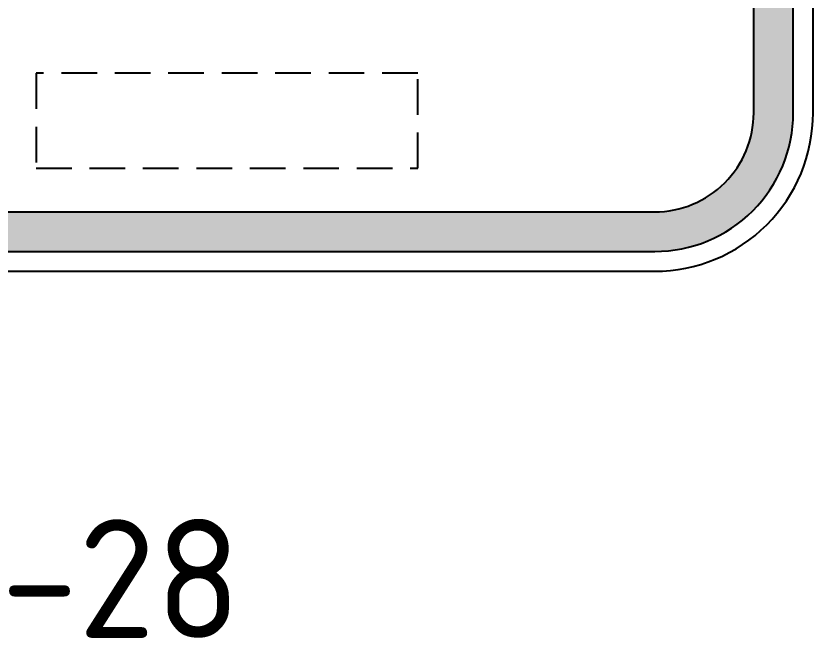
# Model space of a CAD drawing. Extents: x 116 to 983, y -1392 to 257.
# Drawn here: x 208.7 to 275.8, y 146.3 to 198.6 of the extents above; entities that cross this region are included whole.
import ezdxf

# ---------------------------------------------------------------- set-up
doc = ezdxf.new("R2010")
doc.units = 0
doc.header["$LTSCALE"] = 12
doc.header["$MEASUREMENT"] = 0
doc.linetypes.add('DASHED', pattern=[0.75, 0.5, -0.25])
doc.layers.add('L25', color=1, linetype='CONTINUOUS')
doc.layers.add('L35', color=3, linetype='CONTINUOUS')
doc.styles.add('ISO', font='iso3098b.shx')

msp = doc.modelspace()

# ---------------------------------------------------------------- hatches: boundary and pattern name
at = {"layer": 'L25'}
h = msp.add_hatch(color=256, dxfattribs=at)
edge = h.paths.add_edge_path()
edge.add_line((117.513, 243.789), (117.513, 190.455))
edge.add_arc((129.179, 190.455), 11.666, 180, 270)
edge.add_line((129.179, 178.788), (262.513, 178.788))
edge.add_arc((262.513, 190.455), 11.666, 270, 360)
edge.add_line((274.179, 190.455), (274.179, 243.789))
edge.add_arc((262.513, 243.789), 11.666, 360, 450)
edge.add_line((262.513, 255.455), (129.179, 255.455))
edge.add_arc((129.179, 243.789), 11.666, 90, 180)
edge = h.paths.add_edge_path(flags=16)
edge.add_line((120.846, 243.789), (120.846, 190.455))
edge.add_arc((129.179, 190.455), 8.333, 180, 270)
edge.add_line((129.179, 182.122), (262.513, 182.122))
edge.add_arc((262.513, 190.455), 8.333, 270, 360)
edge.add_line((270.846, 190.455), (270.846, 243.789))
edge.add_arc((262.513, 243.789), 8.333, 360, 450)
edge.add_line((262.513, 252.122), (129.179, 252.122))
edge.add_arc((129.179, 243.789), 8.333, 90, 180)

# ---------------------------------------------------------------- linework, layer by layer
at = {"layer": 'L25', "linetype": 'DASHED', "ltscale": 0.5}
msp.add_lwpolyline([(210.434, 185.788), (242.566, 185.788), (242.566, 193.788), (210.434, 193.788)], close=True, dxfattribs=at)
at = {"layer": 'L35'}
for points in [[(115.846, 243.789), (115.846, 190.455, 0.414214), (129.179, 177.122), (262.513, 177.122, 0.414214), (275.846, 190.455), (275.846, 243.789, 0.414214), (262.513, 257.122), (129.179, 257.122, 0.414214)], [(117.513, 243.789), (117.513, 190.455, 0.414214), (129.179, 178.788), (262.513, 178.788, 0.414214), (274.179, 190.455), (274.179, 243.789, 0.414214), (262.513, 255.455), (129.179, 255.455, 0.414214)], [(120.846, 243.789), (120.846, 190.455, 0.414214), (129.179, 182.122), (262.513, 182.122, 0.414214), (270.846, 190.455), (270.846, 243.789, 0.414214), (262.513, 252.122), (129.179, 252.122, 0.414214)]]:
    msp.add_lwpolyline(points, format="xyb", close=True, dxfattribs=at)

# ---------------------------------------------------------------- texts
at = {"layer": 'L25', "insert": (166.398, 156.254), "char_height": 10, "width": 222.21076, "attachment_point": 1, "style": 'ISO'}
msp.add_mtext('MR-GM-28', dxfattribs=at)

doc.saveas('drawing.dxf')
